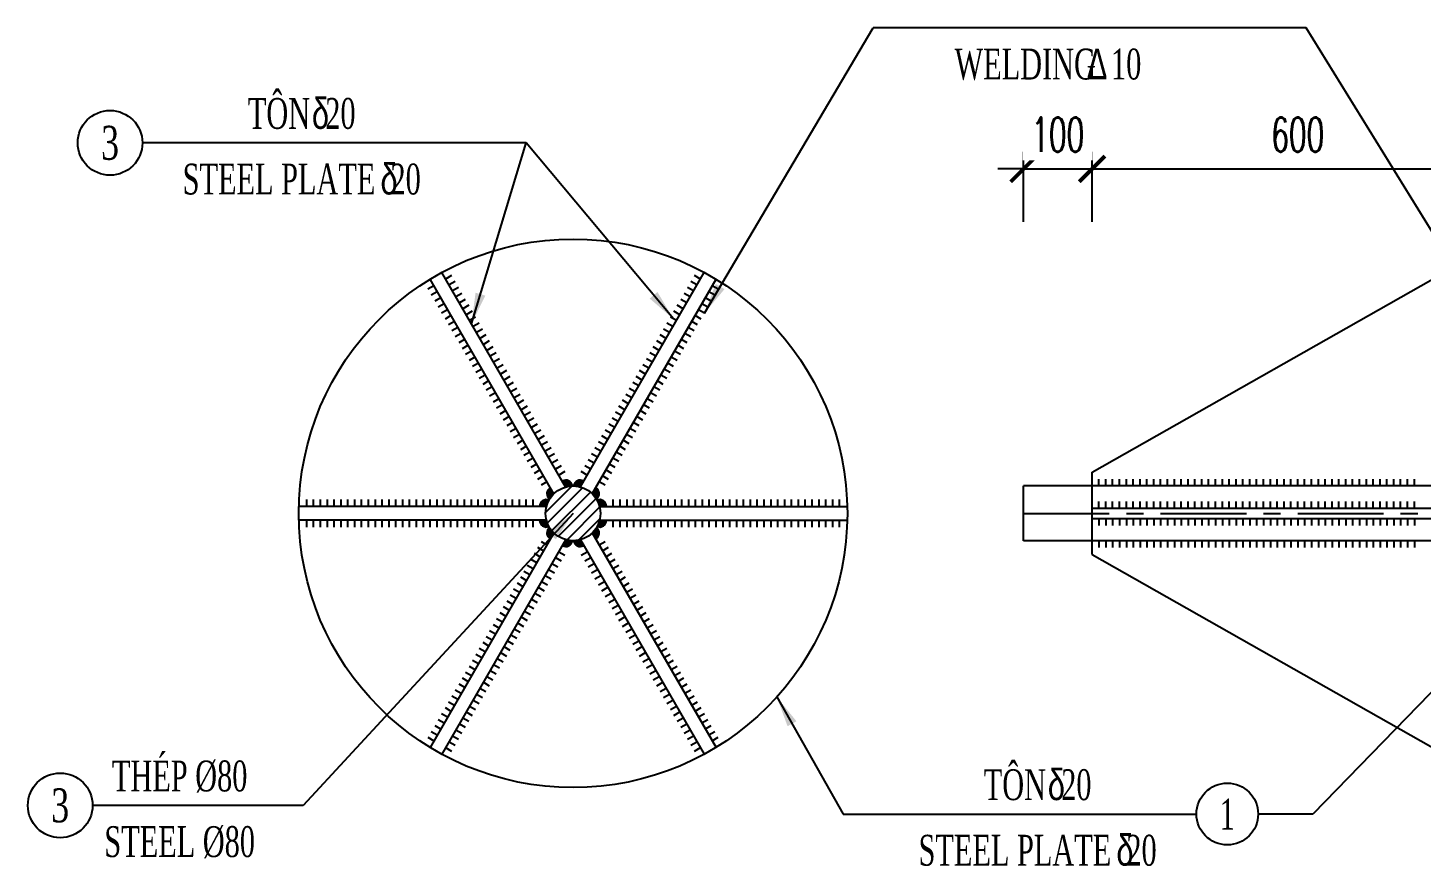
# Model space of a CAD drawing. Extents: x -687 to 808890, y -259 to 107959.
# Drawn here: x 797902 to 799934, y 93097 to 94319 of the extents above; entities that cross this region are included whole.
import ezdxf
from ezdxf.enums import TextEntityAlignment as Align

# ---------------------------------------------------------------- set-up
doc = ezdxf.new("R2010")
doc.units = 0
doc.header["$MEASUREMENT"] = 0
doc.header["$PDMODE"] = 3
doc.linetypes.add('CENTER', pattern=[2, 1.25, -0.25, 0.25, -0.25])
doc.layers.get('0').update_dxf_attribs({"color": 3, "linetype": 'CONTINUOUS'})
doc.layers.get('DEFPOINTS').update_dxf_attribs({"linetype": 'CONTINUOUS'})
for name, color, linetype in [('Han', 7, 'CONTINUOUS'), ('Hatch', 5, 'CONTINUOUS'), ('Kich thuoc', 4, 'CONTINUOUS'), ('Text', 3, 'CONTINUOUS'), ('Thep dai', 6, 'CONTINUOUS'), ('Tim', 8, 'CENTER')]:
    doc.layers.add(name, color=color, linetype=linetype)
doc.styles.add('Kichthuoc', font='romans.shx', dxfattribs={"width": 0.6})
doc.styles.get("Standard").update_dxf_attribs({"font": 'vntimeh.shx', "width": 0.65})
doc.styles.add('SYMBOL', font='greeks.shx', dxfattribs={"width": 0.8})
doc.dimstyles.new('Dim 250', dxfattribs={"dimscale": 250, "dimtxt": 0.2, "dimasz": 0.15, "dimexe": 0.1, "dimexo": 0.1, "dimgap": 0.1, "dimtad": 1, "dimdec": 0, "dimlfac": -1, "dimzin": 0, "dimdsep": 46, "dimtxsty": 'Kichthuoc', "dimblk": 'ARCHTICK', "dimcen": 0.1, "dimdle": 0.1, "dimclrd": 4, "dimclre": 4, "dimclrt": 3, "dimadec": 0, "dimazin": 0, "dimtfac": 1, "dimtdec": 0, "dimtix": 1, "dimtmove": 2, "dimatfit": 3, "dimfxl": 1, "dimtfill": 1, "dimtolj": 1, "dimtzin": 0, "dimarcsym": 0})
doc.dimstyles.new('Le 250', dxfattribs={"dimscale": 250, "dimtxt": 0.22, "dimasz": 0.18, "dimexe": 0.1, "dimexo": 0.2, "dimgap": 0.1, "dimtad": 1, "dimdec": 0, "dimzin": 0, "dimdsep": 46, "dimtxsty": 'Kichthuoc', "dimblk": 'ARCHTICK', "dimcen": 0, "dimdle": 0.1, "dimclrd": 2, "dimclre": 2, "dimclrt": 256, "dimadec": 0, "dimazin": 0, "dimtfac": 1, "dimtdec": 0, "dimtix": 1, "dimtmove": 2, "dimatfit": 3, "dimfxl": 1, "dimtolj": 1, "dimtzin": 0, "dimarcsym": 0})

# ---------------------------------------------------------------- blocks, each defined once
blk = doc.blocks.new('_ArchTick')
at = {"color": 0, "linetype": 'ByBlock', "const_width": 0.15}
blk.add_lwpolyline([(-0.5, -0.5), (0.5, 0.5)], dxfattribs=at)
blk = doc.blocks.new('*D288')
at = {"layer": 'DEFPOINTS', "color": 0}
for p in [(800054.4, 94113.8), (799454.4, 94011.5), (800054.4, 94011.5)]:
    blk.add_point(p, dxfattribs=at)
at = {"layer": 'Kich thuoc', "color": 4, "lineweight": -2}
for p, q in [((799454.4, 94036.5), (799454.4, 94138.8)), ((800054.4, 94036.5), (800054.4, 94138.8)), ((799429.4, 94113.8), (800079.4, 94113.8))]:
    blk.add_line(p, q, dxfattribs=at)
at = {"layer": 'Kich thuoc', "color": 4, "lineweight": -2, "xscale": 37.5, "yscale": 37.5, "zscale": 37.5, "rotation": 180}
blk.add_blockref('_ArchTick', (799454.4, 94113.8), dxfattribs=at)
at = {"layer": 'Kich thuoc', "color": 4, "lineweight": -2, "xscale": 37.5, "yscale": 37.5, "zscale": 37.5}
blk.add_blockref('_ArchTick', (800054.4, 94113.8), dxfattribs=at)
at = {"layer": 'Kich thuoc', "color": 3, "insert": (799754.4, 94163.8), "char_height": 50, "attachment_point": 5, "style": 'Kichthuoc', "bg_fill": 3, "box_fill_scale": 1.25, "bg_fill_color": 256, "bg_fill_true_color": 13158600, "bg_fill_transparency": 11732736}
blk.add_mtext('\\A1;600', dxfattribs=at)
blk = doc.blocks.new('*D289')
at = {"layer": 'DEFPOINTS', "color": 0}
for p in [(799454.4, 94113.8), (799354.4, 94011.5), (799454.4, 94011.5)]:
    blk.add_point(p, dxfattribs=at)
at = {"layer": 'Kich thuoc', "color": 4, "lineweight": -2}
for p, q in [((799354.4, 94036.5), (799354.4, 94138.8)), ((799454.4, 94036.5), (799454.4, 94138.8)), ((799354.4, 94113.8), (799316.9, 94113.8)), ((799354.4, 94113.8), (799454.4, 94113.8)), ((799454.4, 94113.8), (799491.9, 94113.8))]:
    blk.add_line(p, q, dxfattribs=at)
at = {"layer": 'Kich thuoc', "color": 4, "lineweight": -2, "xscale": 37.5, "yscale": 37.5, "zscale": 37.5}
blk.add_blockref('_ArchTick', (799354.4, 94113.8), dxfattribs=at)
at = {"layer": 'Kich thuoc', "color": 4, "lineweight": -2, "xscale": 37.5, "yscale": 37.5, "zscale": 37.5, "rotation": 180}
blk.add_blockref('_ArchTick', (799454.4, 94113.8), dxfattribs=at)
at = {"layer": 'Kich thuoc', "color": 3, "insert": (799404.4, 94163.8), "char_height": 50, "attachment_point": 5, "style": 'Kichthuoc', "bg_fill": 3, "box_fill_scale": 1.25, "bg_fill_color": 256, "bg_fill_true_color": 13158600, "bg_fill_transparency": 11732736}
blk.add_mtext('\\A1;100', dxfattribs=at)

msp = doc.modelspace()

# ---------------------------------------------------------------- hatches: boundary and pattern name
at = {"layer": 'Han'}
for points in [[(798664.4, 93648.7, 0.529798), (798663.2, 93632.2, -0.062746), (798669.4, 93640)], [(798681.7, 93658.7, -0.529798), (798696.6, 93651.5, 0.062746), (798686.7, 93650)], [(798713.2, 93658.7, 0.529798), (798698.3, 93651.5, -0.062746), (798708.2, 93650)], [(798730.5, 93648.7, -0.529798), (798731.7, 93632.2, 0.062746), (798725.5, 93640)], [(798648.7, 93621.5, -0.529798), (798662.4, 93630.8, 0.062746), (798658.7, 93621.5)], [(798746.2, 93621.5, 0.529798), (798732.5, 93630.8, -0.062746), (798736.2, 93621.5)], [(798648.7, 93601.5, 0.529798), (798662.4, 93592.2, -0.062746), (798658.7, 93601.5)], [(798664.4, 93574.3, -0.529798), (798663.2, 93590.8, 0.062746), (798669.4, 93583)], [(798730.5, 93574.3, 0.529798), (798731.7, 93590.8, -0.062746), (798725.5, 93583)], [(798746.2, 93601.5, -0.529798), (798732.5, 93592.2, 0.062746), (798736.2, 93601.5)], [(798681.7, 93564.3, 0.529798), (798696.6, 93571.5, -0.062746), (798686.7, 93573)], [(798713.2, 93564.3, -0.529798), (798698.3, 93571.5, 0.062746), (798708.2, 93573)]]:
    msp.add_hatch(color=256, dxfattribs=at).paths.add_polyline_path(points)
at = {"layer": 'Hatch'}
h = msp.add_hatch(dxfattribs=at)
h.set_pattern_fill('ANSI31', color=256, scale=100, style=0)
h.set_pattern_definition([(45, (-6946.069, -13263.395), (-8.83883476, 8.83883476), [])])
h.paths.add_polyline_path([(798657.5, 93611.5, 1), (798737.5, 93611.5, 1)])

# ---------------------------------------------------------------- linework, layer by layer
for p, q in [((799454.4, 93671.5), (800054.4, 94011.5)), ((798669.4, 93640), (798488.9, 93952.8)), ((798686.7, 93650), (798506.2, 93962.8)), ((798708.2, 93650), (798888.7, 93962.8)), ((798725.5, 93640), (798906, 93952.8)), ((799454.4, 93551.5), (799454.4, 93671.5)), ((798658.7, 93621.5), (798297.6, 93621.5)), ((798736.2, 93621.5), (799097.3, 93621.5)), ((798658.7, 93601.5), (798297.6, 93601.5)), ((798736.2, 93601.5), (799097.3, 93601.5)), ((798669.4, 93583), (798488.9, 93270.2)), ((798686.7, 93573), (798506.2, 93260.2)), ((798708.2, 93573), (798888.7, 93260.2)), ((798725.5, 93583), (798906, 93270.2)), ((799454.4, 93551.5), (800054.4, 93211.5))]:
    msp.add_line(p, q)
msp.add_circle((798697.5, 93611.5), 400)
at = {"layer": 'Han'}
for p, q in [((798520.4, 93958.2), (798511.7, 93953.2)), ((798883.2, 93953.2), (798874.5, 93958.2)), ((798494.4, 93943.2), (798485.8, 93938.2)), ((798499.4, 93934.5), (798490.8, 93929.5)), ((798525.4, 93949.5), (798516.7, 93944.5)), ((798530.4, 93940.8), (798521.7, 93935.8)), ((798873.2, 93935.8), (798864.5, 93940.8)), ((798878.2, 93944.5), (798869.5, 93949.5)), ((798904.1, 93929.5), (798895.5, 93934.5)), ((798909.1, 93938.2), (798900.5, 93943.2)), ((798504.4, 93925.8), (798495.8, 93920.8)), ((798509.4, 93917.2), (798500.8, 93912.2)), ((798535.4, 93932.2), (798526.7, 93927.2)), ((798540.4, 93923.5), (798531.7, 93918.5)), ((798545.4, 93914.9), (798536.7, 93909.9)), ((798858.2, 93909.9), (798849.5, 93914.9)), ((798863.2, 93918.5), (798854.5, 93923.5)), ((798868.2, 93927.2), (798859.5, 93932.2)), ((798894.1, 93912.2), (798885.5, 93917.2)), ((798899.1, 93920.8), (798890.5, 93925.8)), ((798514.4, 93908.5), (798505.8, 93903.5)), ((798519.4, 93899.9), (798510.8, 93894.9)), ((798550.4, 93906.2), (798541.7, 93901.2)), ((798555.4, 93897.5), (798546.7, 93892.5)), ((798848.2, 93892.5), (798839.5, 93897.5)), ((798853.2, 93901.2), (798844.5, 93906.2)), ((798884.1, 93894.9), (798875.5, 93899.9)), ((798889.1, 93903.5), (798880.5, 93908.5)), ((798524.4, 93891.2), (798515.8, 93886.2)), ((798529.4, 93882.5), (798520.8, 93877.5)), ((798534.4, 93873.9), (798525.8, 93868.9)), ((798560.4, 93888.9), (798551.7, 93883.9)), ((798565.4, 93880.2), (798556.7, 93875.2)), ((798570.4, 93871.6), (798561.7, 93866.6)), ((798833.2, 93866.6), (798824.5, 93871.6)), ((798838.2, 93875.2), (798829.5, 93880.2)), ((798843.2, 93883.9), (798834.5, 93888.9)), ((798869.1, 93868.9), (798860.5, 93873.9)), ((798874.1, 93877.5), (798865.5, 93882.5)), ((798879.1, 93886.2), (798870.5, 93891.2)), ((798539.4, 93865.2), (798530.8, 93860.2)), ((798544.4, 93856.6), (798535.8, 93851.6)), ((798575.4, 93862.9), (798566.7, 93857.9)), ((798580.4, 93854.2), (798571.7, 93849.2)), ((798823.2, 93849.2), (798814.5, 93854.2)), ((798828.2, 93857.9), (798819.5, 93862.9)), ((798859.1, 93851.6), (798850.5, 93856.6)), ((798864.1, 93860.2), (798855.5, 93865.2)), ((798549.4, 93847.9), (798540.8, 93842.9)), ((798554.4, 93839.2), (798545.8, 93834.2)), ((798585.4, 93845.6), (798576.7, 93840.6)), ((798590.4, 93836.9), (798581.7, 93831.9)), ((798813.2, 93831.9), (798804.5, 93836.9)), ((798818.2, 93840.6), (798809.5, 93845.6)), ((798849.1, 93834.2), (798840.5, 93839.2)), ((798854.1, 93842.9), (798845.5, 93847.9)), ((798559.4, 93830.6), (798550.8, 93825.6)), ((798564.4, 93821.9), (798555.8, 93816.9)), ((798569.4, 93813.2), (798560.8, 93808.2)), ((798595.4, 93828.2), (798586.7, 93823.2)), ((798600.4, 93819.6), (798591.7, 93814.6)), ((798605.4, 93810.9), (798596.7, 93805.9)), ((798798.2, 93805.9), (798789.5, 93810.9)), ((798803.2, 93814.6), (798794.5, 93819.6)), ((798808.2, 93823.2), (798799.5, 93828.2)), ((798834.1, 93808.2), (798825.5, 93813.2)), ((798839.1, 93816.9), (798830.5, 93821.9)), ((798844.1, 93825.6), (798835.5, 93830.6)), ((798574.4, 93804.6), (798565.8, 93799.6)), ((798579.4, 93795.9), (798570.8, 93790.9)), ((798610.4, 93802.3), (798601.7, 93797.3)), ((798615.4, 93793.6), (798606.7, 93788.6)), ((798788.2, 93788.6), (798779.5, 93793.6)), ((798793.2, 93797.3), (798784.5, 93802.3)), ((798824.1, 93790.9), (798815.5, 93795.9)), ((798829.1, 93799.6), (798820.5, 93804.6)), ((798584.4, 93787.3), (798575.8, 93782.3)), ((798589.4, 93778.6), (798580.8, 93773.6)), ((798594.4, 93769.9), (798585.8, 93764.9)), ((798620.4, 93784.9), (798611.7, 93779.9)), ((798625.4, 93776.3), (798616.7, 93771.3)), ((798778.2, 93771.3), (798769.5, 93776.3)), ((798783.2, 93779.9), (798774.5, 93784.9)), ((798809.1, 93764.9), (798800.5, 93769.9)), ((798814.1, 93773.6), (798805.5, 93778.6)), ((798819.1, 93782.3), (798810.5, 93787.3)), ((798599.4, 93761.3), (798590.8, 93756.3)), ((798604.4, 93752.6), (798595.8, 93747.6)), ((798630.4, 93767.6), (798621.7, 93762.6)), ((798635.4, 93759), (798626.7, 93754)), ((798640.4, 93750.3), (798631.7, 93745.3)), ((798763.2, 93745.3), (798754.5, 93750.3)), ((798768.2, 93754), (798759.5, 93759)), ((798773.2, 93762.6), (798764.5, 93767.6)), ((798799.1, 93747.6), (798790.5, 93752.6)), ((798804.1, 93756.3), (798795.5, 93761.3)), ((798609.4, 93744), (798600.8, 93739)), ((798614.4, 93735.3), (798605.8, 93730.3)), ((798645.4, 93741.6), (798636.7, 93736.6)), ((798650.4, 93733), (798641.7, 93728)), ((798753.2, 93728), (798744.5, 93733)), ((798758.2, 93736.6), (798749.5, 93741.6)), ((798789.1, 93730.3), (798780.5, 93735.3)), ((798794.1, 93739), (798785.5, 93744)), ((798619.4, 93726.6), (798610.8, 93721.6)), ((798624.4, 93718), (798615.8, 93713)), ((798629.4, 93709.3), (798620.8, 93704.3)), ((798655.4, 93724.3), (798646.7, 93719.3)), ((798660.4, 93715.7), (798651.7, 93710.7)), ((798743.2, 93710.7), (798734.5, 93715.7)), ((798748.2, 93719.3), (798739.5, 93724.3)), ((798774.1, 93704.3), (798765.5, 93709.3)), ((798779.1, 93713), (798770.5, 93718)), ((798784.1, 93721.6), (798775.5, 93726.6)), ((798634.4, 93700.7), (798625.8, 93695.7)), ((798639.4, 93692), (798630.8, 93687)), ((798665.4, 93707), (798656.7, 93702)), ((798670.4, 93698.3), (798661.7, 93693.3)), ((798675.4, 93689.7), (798666.7, 93684.7)), ((798728.2, 93684.7), (798719.5, 93689.7)), ((798733.2, 93693.3), (798724.5, 93698.3)), ((798738.2, 93702), (798729.5, 93707)), ((798764.1, 93687), (798755.5, 93692)), ((798769.1, 93695.7), (798760.5, 93700.7)), ((798644.4, 93683.3), (798635.8, 93678.3)), ((798649.4, 93674.7), (798640.8, 93669.7)), ((798680.4, 93681), (798671.7, 93676)), ((798685.4, 93672.4), (798676.7, 93667.4)), ((798718.2, 93667.4), (798709.5, 93672.4)), ((798723.2, 93676), (798714.5, 93681)), ((798754.1, 93669.7), (798745.5, 93674.7)), ((798759.1, 93678.3), (798750.5, 93683.3)), ((798654.4, 93666), (798645.8, 93661)), ((798659.4, 93657.4), (798650.8, 93652.4)), ((798744.1, 93652.4), (798735.5, 93657.4)), ((798749.1, 93661), (798740.5, 93666)), ((799464.4, 93651.5), (799464.4, 93661.5)), ((799464.4, 93651.5), (799464.4, 93661.5)), ((799474.4, 93651.5), (799474.4, 93661.5)), ((799474.4, 93651.5), (799474.4, 93661.5)), ((799484.4, 93651.5), (799484.4, 93661.5)), ((799494.4, 93651.5), (799494.4, 93661.5)), ((799504.4, 93651.5), (799504.4, 93661.5)), ((799514.4, 93651.5), (799514.4, 93661.5)), ((799524.4, 93651.5), (799524.4, 93661.5)), ((799534.4, 93651.5), (799534.4, 93661.5)), ((799544.4, 93651.5), (799544.4, 93661.5)), ((799554.4, 93651.5), (799554.4, 93661.5)), ((799564.4, 93651.5), (799564.4, 93661.5)), ((799574.4, 93651.5), (799574.4, 93661.5)), ((799584.4, 93651.5), (799584.4, 93661.5)), ((799594.4, 93651.5), (799594.4, 93661.5)), ((799604.4, 93651.5), (799604.4, 93661.5)), ((799614.4, 93651.5), (799614.4, 93661.5)), ((799624.4, 93651.5), (799624.4, 93661.5)), ((799634.4, 93651.5), (799634.4, 93661.5)), ((799644.4, 93651.5), (799644.4, 93661.5)), ((799654.4, 93651.5), (799654.4, 93661.5)), ((799664.4, 93651.5), (799664.4, 93661.5)), ((799674.4, 93651.5), (799674.4, 93661.5)), ((799684.4, 93651.5), (799684.4, 93661.5)), ((799694.4, 93651.5), (799694.4, 93661.5)), ((799704.4, 93651.5), (799704.4, 93661.5)), ((799714.4, 93651.5), (799714.4, 93661.5)), ((799724.4, 93651.5), (799724.4, 93661.5)), ((799734.4, 93651.5), (799734.4, 93661.5)), ((799744.4, 93651.5), (799744.4, 93661.5)), ((799754.4, 93651.5), (799754.4, 93661.5)), ((799764.4, 93651.5), (799764.4, 93661.5)), ((799774.4, 93651.5), (799774.4, 93661.5)), ((799784.4, 93651.5), (799784.4, 93661.5)), ((799794.4, 93651.5), (799794.4, 93661.5)), ((799804.4, 93651.5), (799804.4, 93661.5)), ((799814.4, 93651.5), (799814.4, 93661.5)), ((799824.4, 93651.5), (799824.4, 93661.5)), ((799834.4, 93651.5), (799834.4, 93661.5)), ((799844.4, 93651.5), (799844.4, 93661.5)), ((799854.4, 93651.5), (799854.4, 93661.5)), ((799864.4, 93651.5), (799864.4, 93661.5)), ((799874.4, 93651.5), (799874.4, 93661.5)), ((799884.4, 93651.5), (799884.4, 93661.5)), ((799894.4, 93651.5), (799894.4, 93661.5)), ((799904.4, 93651.5), (799904.4, 93661.5)), ((799914.4, 93651.5), (799914.4, 93661.5)), ((799924.4, 93651.5), (799924.4, 93661.5)), ((798308.7, 93631.5), (798308.7, 93621.5)), ((798318.7, 93631.5), (798318.7, 93621.5)), ((798328.7, 93631.5), (798328.7, 93621.5)), ((798338.7, 93631.5), (798338.7, 93621.5)), ((798348.7, 93631.5), (798348.7, 93621.5)), ((798358.7, 93631.5), (798358.7, 93621.5)), ((798368.7, 93631.5), (798368.7, 93621.5)), ((798378.7, 93631.5), (798378.7, 93621.5)), ((798388.7, 93631.5), (798388.7, 93621.5)), ((798398.7, 93631.5), (798398.7, 93621.5)), ((798408.7, 93631.5), (798408.7, 93621.5)), ((798418.7, 93631.5), (798418.7, 93621.5)), ((798428.7, 93631.5), (798428.7, 93621.5)), ((798438.7, 93631.5), (798438.7, 93621.5)), ((798448.7, 93631.5), (798448.7, 93621.5)), ((798458.7, 93631.5), (798458.7, 93621.5)), ((798468.7, 93631.5), (798468.7, 93621.5)), ((798478.7, 93631.5), (798478.7, 93621.5)), ((798488.7, 93631.5), (798488.7, 93621.5)), ((798498.7, 93631.5), (798498.7, 93621.5)), ((798508.7, 93631.5), (798508.7, 93621.5)), ((798518.7, 93631.5), (798518.7, 93621.5)), ((798528.7, 93631.5), (798528.7, 93621.5)), ((798538.7, 93631.5), (798538.7, 93621.5)), ((798548.7, 93631.5), (798548.7, 93621.5)), ((798558.7, 93631.5), (798558.7, 93621.5)), ((798568.7, 93631.5), (798568.7, 93621.5)), ((798578.7, 93631.5), (798578.7, 93621.5)), ((798588.7, 93631.5), (798588.7, 93621.5)), ((798598.7, 93631.5), (798598.7, 93621.5)), ((798608.7, 93631.5), (798608.7, 93621.5)), ((798618.7, 93631.5), (798618.7, 93621.5)), ((798628.7, 93631.5), (798628.7, 93621.5)), ((798638.7, 93631.5), (798638.7, 93621.5)), ((798756.2, 93621.5), (798756.2, 93631.5)), ((798766.2, 93621.5), (798766.2, 93631.5)), ((798776.2, 93621.5), (798776.2, 93631.5)), ((798786.2, 93621.5), (798786.2, 93631.5)), ((798796.2, 93621.5), (798796.2, 93631.5)), ((798806.2, 93621.5), (798806.2, 93631.5)), ((798816.2, 93621.5), (798816.2, 93631.5)), ((798826.2, 93621.5), (798826.2, 93631.5)), ((798836.2, 93621.5), (798836.2, 93631.5)), ((798846.2, 93621.5), (798846.2, 93631.5)), ((798856.2, 93621.5), (798856.2, 93631.5)), ((798866.2, 93621.5), (798866.2, 93631.5)), ((798876.2, 93621.5), (798876.2, 93631.5)), ((798886.2, 93621.5), (798886.2, 93631.5)), ((798896.2, 93621.5), (798896.2, 93631.5)), ((798906.2, 93621.5), (798906.2, 93631.5)), ((798916.2, 93621.5), (798916.2, 93631.5)), ((798926.2, 93621.5), (798926.2, 93631.5)), ((798936.2, 93621.5), (798936.2, 93631.5)), ((798946.2, 93621.5), (798946.2, 93631.5)), ((798956.2, 93621.5), (798956.2, 93631.5)), ((798966.2, 93621.5), (798966.2, 93631.5)), ((798976.2, 93621.5), (798976.2, 93631.5)), ((798986.2, 93621.5), (798986.2, 93631.5)), ((798996.2, 93621.5), (798996.2, 93631.5)), ((799006.2, 93621.5), (799006.2, 93631.5)), ((799016.2, 93621.5), (799016.2, 93631.5)), ((799026.2, 93621.5), (799026.2, 93631.5)), ((799036.2, 93621.5), (799036.2, 93631.5)), ((799046.2, 93621.5), (799046.2, 93631.5)), ((799056.2, 93621.5), (799056.2, 93631.5)), ((799066.2, 93621.5), (799066.2, 93631.5)), ((799076.2, 93621.5), (799076.2, 93631.5)), ((799086.2, 93621.5), (799086.2, 93631.5)), ((799464.4, 93619), (799464.4, 93629)), ((799464.4, 93619), (799464.4, 93629)), ((799474.4, 93619), (799474.4, 93629)), ((799474.4, 93619), (799474.4, 93629)), ((799484.4, 93619), (799484.4, 93629)), ((799494.4, 93619), (799494.4, 93629)), ((799504.4, 93619), (799504.4, 93629)), ((799514.4, 93619), (799514.4, 93629)), ((799524.4, 93619), (799524.4, 93629)), ((799534.4, 93619), (799534.4, 93629)), ((799544.4, 93619), (799544.4, 93629)), ((799554.4, 93619), (799554.4, 93629)), ((799564.4, 93619), (799564.4, 93629)), ((799574.4, 93619), (799574.4, 93629)), ((799584.4, 93619), (799584.4, 93629)), ((799594.4, 93619), (799594.4, 93629)), ((799604.4, 93619), (799604.4, 93629)), ((799614.4, 93619), (799614.4, 93629)), ((799624.4, 93619), (799624.4, 93629)), ((799634.4, 93619), (799634.4, 93629)), ((799644.4, 93619), (799644.4, 93629)), ((799654.4, 93619), (799654.4, 93629)), ((799664.4, 93619), (799664.4, 93629)), ((799674.4, 93619), (799674.4, 93629)), ((799684.4, 93619), (799684.4, 93629)), ((799694.4, 93619), (799694.4, 93629)), ((799704.4, 93619), (799704.4, 93629)), ((799714.4, 93619), (799714.4, 93629)), ((799724.4, 93619), (799724.4, 93629)), ((799734.4, 93619), (799734.4, 93629)), ((799744.4, 93619), (799744.4, 93629)), ((799754.4, 93619), (799754.4, 93629)), ((799764.4, 93619), (799764.4, 93629)), ((799774.4, 93619), (799774.4, 93629)), ((799784.4, 93619), (799784.4, 93629)), ((799794.4, 93619), (799794.4, 93629)), ((799804.4, 93619), (799804.4, 93629)), ((799814.4, 93619), (799814.4, 93629)), ((799824.4, 93619), (799824.4, 93629)), ((799834.4, 93619), (799834.4, 93629)), ((799844.4, 93619), (799844.4, 93629)), ((799854.4, 93619), (799854.4, 93629)), ((799864.4, 93619), (799864.4, 93629)), ((799874.4, 93619), (799874.4, 93629)), ((799884.4, 93619), (799884.4, 93629)), ((799894.4, 93619), (799894.4, 93629)), ((799904.4, 93619), (799904.4, 93629)), ((799914.4, 93619), (799914.4, 93629)), ((799924.4, 93619), (799924.4, 93629)), ((798308.7, 93601.5), (798308.7, 93591.5)), ((798318.7, 93601.5), (798318.7, 93591.5)), ((798328.7, 93601.5), (798328.7, 93591.5)), ((798338.7, 93601.5), (798338.7, 93591.5)), ((798348.7, 93601.5), (798348.7, 93591.5)), ((798358.7, 93601.5), (798358.7, 93591.5)), ((798368.7, 93601.5), (798368.7, 93591.5)), ((798378.7, 93601.5), (798378.7, 93591.5)), ((798388.7, 93601.5), (798388.7, 93591.5)), ((798398.7, 93601.5), (798398.7, 93591.5)), ((798408.7, 93601.5), (798408.7, 93591.5)), ((798418.7, 93601.5), (798418.7, 93591.5)), ((798428.7, 93601.5), (798428.7, 93591.5)), ((798438.7, 93601.5), (798438.7, 93591.5)), ((798448.7, 93601.5), (798448.7, 93591.5)), ((798458.7, 93601.5), (798458.7, 93591.5)), ((798468.7, 93601.5), (798468.7, 93591.5)), ((798478.7, 93601.5), (798478.7, 93591.5)), ((798488.7, 93601.5), (798488.7, 93591.5)), ((798498.7, 93601.5), (798498.7, 93591.5)), ((798508.7, 93601.5), (798508.7, 93591.5)), ((798518.7, 93601.5), (798518.7, 93591.5)), ((798528.7, 93601.5), (798528.7, 93591.5)), ((798538.7, 93601.5), (798538.7, 93591.5)), ((798548.7, 93601.5), (798548.7, 93591.5)), ((798558.7, 93601.5), (798558.7, 93591.5)), ((798568.7, 93601.5), (798568.7, 93591.5)), ((798578.7, 93601.5), (798578.7, 93591.5)), ((798588.7, 93601.5), (798588.7, 93591.5)), ((798598.7, 93601.5), (798598.7, 93591.5)), ((798608.7, 93601.5), (798608.7, 93591.5)), ((798618.7, 93601.5), (798618.7, 93591.5)), ((798628.7, 93601.5), (798628.7, 93591.5)), ((798638.7, 93601.5), (798638.7, 93591.5)), ((798756.2, 93591.5), (798756.2, 93601.5)), ((798766.2, 93591.5), (798766.2, 93601.5)), ((798776.2, 93591.5), (798776.2, 93601.5)), ((798786.2, 93591.5), (798786.2, 93601.5)), ((798796.2, 93591.5), (798796.2, 93601.5)), ((798806.2, 93591.5), (798806.2, 93601.5)), ((798816.2, 93591.5), (798816.2, 93601.5)), ((798826.2, 93591.5), (798826.2, 93601.5)), ((798836.2, 93591.5), (798836.2, 93601.5)), ((798846.2, 93591.5), (798846.2, 93601.5)), ((798856.2, 93591.5), (798856.2, 93601.5)), ((798866.2, 93591.5), (798866.2, 93601.5)), ((798876.2, 93591.5), (798876.2, 93601.5)), ((798886.2, 93591.5), (798886.2, 93601.5)), ((798896.2, 93591.5), (798896.2, 93601.5)), ((798906.2, 93591.5), (798906.2, 93601.5)), ((798916.2, 93591.5), (798916.2, 93601.5)), ((798926.2, 93591.5), (798926.2, 93601.5)), ((798936.2, 93591.5), (798936.2, 93601.5)), ((798946.2, 93591.5), (798946.2, 93601.5)), ((798956.2, 93591.5), (798956.2, 93601.5)), ((798966.2, 93591.5), (798966.2, 93601.5)), ((798976.2, 93591.5), (798976.2, 93601.5)), ((798986.2, 93591.5), (798986.2, 93601.5)), ((798996.2, 93591.5), (798996.2, 93601.5)), ((799006.2, 93591.5), (799006.2, 93601.5)), ((799016.2, 93591.5), (799016.2, 93601.5)), ((799026.2, 93591.5), (799026.2, 93601.5)), ((799036.2, 93591.5), (799036.2, 93601.5)), ((799046.2, 93591.5), (799046.2, 93601.5)), ((799056.2, 93591.5), (799056.2, 93601.5)), ((799066.2, 93591.5), (799066.2, 93601.5)), ((799076.2, 93591.5), (799076.2, 93601.5)), ((799086.2, 93591.5), (799086.2, 93601.5)), ((799464.4, 93604), (799464.4, 93594)), ((799464.4, 93604), (799464.4, 93594)), ((799474.4, 93604), (799474.4, 93594)), ((799474.4, 93604), (799474.4, 93594)), ((799484.4, 93604), (799484.4, 93594)), ((799494.4, 93604), (799494.4, 93594)), ((799504.4, 93604), (799504.4, 93594)), ((799514.4, 93604), (799514.4, 93594)), ((799524.4, 93604), (799524.4, 93594)), ((799534.4, 93604), (799534.4, 93594)), ((799544.4, 93604), (799544.4, 93594)), ((799554.4, 93604), (799554.4, 93594)), ((799564.4, 93604), (799564.4, 93594)), ((799574.4, 93604), (799574.4, 93594)), ((799584.4, 93604), (799584.4, 93594)), ((799594.4, 93604), (799594.4, 93594)), ((799604.4, 93604), (799604.4, 93594)), ((799614.4, 93604), (799614.4, 93594)), ((799624.4, 93604), (799624.4, 93594)), ((799634.4, 93604), (799634.4, 93594)), ((799644.4, 93604), (799644.4, 93594)), ((799654.4, 93604), (799654.4, 93594)), ((799664.4, 93604), (799664.4, 93594)), ((799674.4, 93604), (799674.4, 93594)), ((799684.4, 93604), (799684.4, 93594)), ((799694.4, 93604), (799694.4, 93594)), ((799704.4, 93604), (799704.4, 93594)), ((799714.4, 93604), (799714.4, 93594)), ((799724.4, 93604), (799724.4, 93594)), ((799734.4, 93604), (799734.4, 93594)), ((799744.4, 93604), (799744.4, 93594)), ((799754.4, 93604), (799754.4, 93594)), ((799764.4, 93604), (799764.4, 93594)), ((799774.4, 93604), (799774.4, 93594)), ((799784.4, 93604), (799784.4, 93594)), ((799794.4, 93604), (799794.4, 93594)), ((799804.4, 93604), (799804.4, 93594)), ((799814.4, 93604), (799814.4, 93594)), ((799824.4, 93604), (799824.4, 93594)), ((799834.4, 93604), (799834.4, 93594)), ((799844.4, 93604), (799844.4, 93594)), ((799854.4, 93604), (799854.4, 93594)), ((799864.4, 93604), (799864.4, 93594)), ((799874.4, 93604), (799874.4, 93594)), ((799884.4, 93604), (799884.4, 93594)), ((799894.4, 93604), (799894.4, 93594)), ((799904.4, 93604), (799904.4, 93594)), ((799914.4, 93604), (799914.4, 93594)), ((799924.4, 93604), (799924.4, 93594)), ((798650.8, 93570.6), (798659.4, 93565.6)), ((798735.5, 93565.6), (798744.1, 93570.6)), ((799464.4, 93571.5), (799464.4, 93561.5)), ((799464.4, 93571.5), (799464.4, 93561.5)), ((799474.4, 93571.5), (799474.4, 93561.5)), ((799474.4, 93571.5), (799474.4, 93561.5)), ((799484.4, 93571.5), (799484.4, 93561.5)), ((799494.4, 93571.5), (799494.4, 93561.5)), ((799504.4, 93571.5), (799504.4, 93561.5)), ((799514.4, 93571.5), (799514.4, 93561.5)), ((799524.4, 93571.5), (799524.4, 93561.5)), ((799534.4, 93571.5), (799534.4, 93561.5)), ((799544.4, 93571.5), (799544.4, 93561.5)), ((799554.4, 93571.5), (799554.4, 93561.5)), ((799564.4, 93571.5), (799564.4, 93561.5)), ((799574.4, 93571.5), (799574.4, 93561.5)), ((799584.4, 93571.5), (799584.4, 93561.5)), ((799594.4, 93571.5), (799594.4, 93561.5)), ((799604.4, 93571.5), (799604.4, 93561.5)), ((799614.4, 93571.5), (799614.4, 93561.5)), ((799624.4, 93571.5), (799624.4, 93561.5)), ((799634.4, 93571.5), (799634.4, 93561.5)), ((799644.4, 93571.5), (799644.4, 93561.5)), ((799654.4, 93571.5), (799654.4, 93561.5)), ((799664.4, 93571.5), (799664.4, 93561.5)), ((799674.4, 93571.5), (799674.4, 93561.5)), ((799684.4, 93571.5), (799684.4, 93561.5)), ((799694.4, 93571.5), (799694.4, 93561.5)), ((799704.4, 93571.5), (799704.4, 93561.5)), ((799714.4, 93571.5), (799714.4, 93561.5)), ((799724.4, 93571.5), (799724.4, 93561.5)), ((799734.4, 93571.5), (799734.4, 93561.5)), ((799744.4, 93571.5), (799744.4, 93561.5)), ((799754.4, 93571.5), (799754.4, 93561.5)), ((799764.4, 93571.5), (799764.4, 93561.5)), ((799774.4, 93571.5), (799774.4, 93561.5)), ((799784.4, 93571.5), (799784.4, 93561.5)), ((799794.4, 93571.5), (799794.4, 93561.5)), ((799804.4, 93571.5), (799804.4, 93561.5)), ((799814.4, 93571.5), (799814.4, 93561.5)), ((799824.4, 93571.5), (799824.4, 93561.5)), ((799834.4, 93571.5), (799834.4, 93561.5)), ((799844.4, 93571.5), (799844.4, 93561.5)), ((799854.4, 93571.5), (799854.4, 93561.5)), ((799864.4, 93571.5), (799864.4, 93561.5)), ((799874.4, 93571.5), (799874.4, 93561.5)), ((799884.4, 93571.5), (799884.4, 93561.5)), ((799894.4, 93571.5), (799894.4, 93561.5)), ((799904.4, 93571.5), (799904.4, 93561.5)), ((799914.4, 93571.5), (799914.4, 93561.5)), ((799924.4, 93571.5), (799924.4, 93561.5)), ((798640.8, 93553.3), (798649.4, 93548.3)), ((798645.8, 93562), (798654.4, 93557)), ((798671.7, 93547), (798680.4, 93542)), ((798676.7, 93555.6), (798685.4, 93550.6)), ((798709.5, 93550.6), (798718.2, 93555.6)), ((798714.5, 93542), (798723.2, 93547)), ((798740.5, 93557), (798749.1, 93562)), ((798745.5, 93548.3), (798754.1, 93553.3)), ((798625.8, 93527.3), (798634.4, 93522.3)), ((798630.8, 93536), (798639.4, 93531)), ((798635.8, 93544.7), (798644.4, 93539.7)), ((798661.7, 93529.7), (798670.4, 93524.7)), ((798666.7, 93538.3), (798675.4, 93533.3)), ((798719.5, 93533.3), (798728.2, 93538.3)), ((798724.5, 93524.7), (798733.2, 93529.7)), ((798750.5, 93539.7), (798759.1, 93544.7)), ((798755.5, 93531), (798764.1, 93536)), ((798760.5, 93522.3), (798769.1, 93527.3)), ((798615.8, 93510), (798624.4, 93505)), ((798620.8, 93518.7), (798629.4, 93513.7)), ((798651.7, 93512.3), (798660.4, 93507.3)), ((798656.7, 93521), (798665.4, 93516)), ((798729.5, 93516), (798738.2, 93521)), ((798734.5, 93507.3), (798743.2, 93512.3)), ((798765.5, 93513.7), (798774.1, 93518.7)), ((798770.5, 93505), (798779.1, 93510)), ((798605.8, 93492.7), (798614.4, 93487.7)), ((798610.8, 93501.4), (798619.4, 93496.4)), ((798636.7, 93486.4), (798645.4, 93481.4)), ((798641.7, 93495), (798650.4, 93490)), ((798646.7, 93503.7), (798655.4, 93498.7)), ((798739.5, 93498.7), (798748.2, 93503.7)), ((798744.5, 93490), (798753.2, 93495)), ((798749.5, 93481.4), (798758.2, 93486.4)), ((798775.5, 93496.4), (798784.1, 93501.4)), ((798780.5, 93487.7), (798789.1, 93492.7)), ((798590.8, 93466.7), (798599.4, 93461.7)), ((798595.8, 93475.4), (798604.4, 93470.4)), ((798600.8, 93484), (798609.4, 93479)), ((798626.7, 93469), (798635.4, 93464)), ((798631.7, 93477.7), (798640.4, 93472.7)), ((798754.5, 93472.7), (798763.2, 93477.7)), ((798759.5, 93464), (798768.2, 93469)), ((798785.5, 93479), (798794.1, 93484)), ((798790.5, 93470.4), (798799.1, 93475.4)), ((798795.5, 93461.7), (798804.1, 93466.7)), ((798580.8, 93449.4), (798589.4, 93444.4)), ((798585.8, 93458.1), (798594.4, 93453.1)), ((798616.7, 93451.7), (798625.4, 93446.7)), ((798621.7, 93460.4), (798630.4, 93455.4)), ((798764.5, 93455.4), (798773.2, 93460.4)), ((798769.5, 93446.7), (798778.2, 93451.7)), ((798800.5, 93453.1), (798809.1, 93458.1)), ((798805.5, 93444.4), (798814.1, 93449.4)), ((798570.8, 93432.1), (798579.4, 93427.1)), ((798575.8, 93440.7), (798584.4, 93435.7)), ((798601.7, 93425.7), (798610.4, 93420.7)), ((798606.7, 93434.4), (798615.4, 93429.4)), ((798611.7, 93443.1), (798620.4, 93438.1)), ((798774.5, 93438.1), (798783.2, 93443.1)), ((798779.5, 93429.4), (798788.2, 93434.4)), ((798784.5, 93420.7), (798793.2, 93425.7)), ((798810.5, 93435.7), (798819.1, 93440.7)), ((798815.5, 93427.1), (798824.1, 93432.1)), ((798555.8, 93406.1), (798564.4, 93401.1)), ((798560.8, 93414.8), (798569.4, 93409.8)), ((798565.8, 93423.4), (798574.4, 93418.4)), ((798591.7, 93408.4), (798600.4, 93403.4)), ((798596.7, 93417.1), (798605.4, 93412.1)), ((798789.5, 93412.1), (798798.2, 93417.1)), ((798794.5, 93403.4), (798803.2, 93408.4)), ((798820.5, 93418.4), (798829.1, 93423.4)), ((798825.5, 93409.8), (798834.1, 93414.8)), ((798830.5, 93401.1), (798839.1, 93406.1)), ((798545.8, 93388.8), (798554.4, 93383.8)), ((798550.8, 93397.4), (798559.4, 93392.4)), ((798581.7, 93391.1), (798590.4, 93386.1)), ((798586.7, 93399.8), (798595.4, 93394.8)), ((798799.5, 93394.8), (798808.2, 93399.8)), ((798804.5, 93386.1), (798813.2, 93391.1)), ((798835.5, 93392.4), (798844.1, 93397.4)), ((798840.5, 93383.8), (798849.1, 93388.8)), ((798535.8, 93371.5), (798544.4, 93366.5)), ((798540.8, 93380.1), (798549.4, 93375.1)), ((798566.7, 93365.1), (798575.4, 93360.1)), ((798571.7, 93373.8), (798580.4, 93368.8)), ((798576.7, 93382.4), (798585.4, 93377.4)), ((798809.5, 93377.4), (798818.2, 93382.4)), ((798814.5, 93368.8), (798823.2, 93373.8)), ((798819.5, 93360.1), (798828.2, 93365.1)), ((798845.5, 93375.1), (798854.1, 93380.1)), ((798850.5, 93366.5), (798859.1, 93371.5)), ((798520.8, 93345.5), (798529.4, 93340.5)), ((798525.8, 93354.1), (798534.4, 93349.1)), ((798530.8, 93362.8), (798539.4, 93357.8)), ((798556.7, 93347.8), (798565.4, 93342.8)), ((798561.7, 93356.5), (798570.4, 93351.5)), ((798824.5, 93351.5), (798833.2, 93356.5)), ((798829.5, 93342.8), (798838.2, 93347.8)), ((798855.5, 93357.8), (798864.1, 93362.8)), ((798860.5, 93349.1), (798869.1, 93354.1)), ((798865.5, 93340.5), (798874.1, 93345.5)), ((798510.8, 93328.2), (798519.4, 93323.2)), ((798515.8, 93336.8), (798524.4, 93331.8)), ((798546.7, 93330.5), (798555.4, 93325.5)), ((798551.7, 93339.1), (798560.4, 93334.1)), ((798834.5, 93334.1), (798843.2, 93339.1)), ((798839.5, 93325.5), (798848.2, 93330.5)), ((798870.5, 93331.8), (798879.1, 93336.8)), ((798875.5, 93323.2), (798884.1, 93328.2)), ((798500.8, 93310.8), (798509.4, 93305.8)), ((798505.8, 93319.5), (798514.4, 93314.5)), ((798531.7, 93304.5), (798540.4, 93299.5)), ((798536.7, 93313.2), (798545.4, 93308.2)), ((798541.7, 93321.8), (798550.4, 93316.8)), ((798844.5, 93316.8), (798853.2, 93321.8)), ((798849.5, 93308.2), (798858.2, 93313.2)), ((798854.5, 93299.5), (798863.2, 93304.5)), ((798880.5, 93314.5), (798889.1, 93319.5)), ((798885.5, 93305.8), (798894.1, 93310.8)), ((798485.8, 93284.9), (798494.4, 93279.9)), ((798490.8, 93293.5), (798499.4, 93288.5)), ((798495.8, 93302.2), (798504.4, 93297.2)), ((798521.7, 93287.2), (798530.4, 93282.2)), ((798526.7, 93295.8), (798535.4, 93290.8)), ((798859.5, 93290.8), (798868.2, 93295.8)), ((798864.5, 93282.2), (798873.2, 93287.2)), ((798890.5, 93297.2), (798899.1, 93302.2)), ((798895.5, 93288.5), (798904.1, 93293.5)), ((798900.5, 93279.9), (798909.1, 93284.9)), ((798511.7, 93269.9), (798520.4, 93264.9)), ((798516.7, 93278.5), (798525.4, 93273.5)), ((798869.5, 93273.5), (798878.2, 93278.5)), ((798874.5, 93264.9), (798883.2, 93269.9))]:
    msp.add_line(p, q, dxfattribs=at)
for centre, start, end in [((798669.4, 93640), 120, 231.6583), ((798686.7, 93650), 8.3417, 120), ((798708.2, 93650), 60, 171.6583), ((798725.5, 93640), 308.3417, 60), ((798658.7, 93621.5), 68.3417, 180), ((798736.2, 93621.5), 0, 111.6583), ((798658.7, 93601.5), 180, 291.6583), ((798669.4, 93583), 128.3417, 240), ((798725.5, 93583), 300, 51.6583), ((798736.2, 93601.5), 248.3417, 0), ((798686.7, 93573), 240, 351.6583), ((798708.2, 93573), 188.3417, 300)]:
    msp.add_arc(centre, 10, start, end, dxfattribs=at)
at = {"layer": 'Kich thuoc', "color": 2}
msp.add_line((799766.7, 94319.5), (799135.1, 94319.5), dxfattribs=at)
at = {"layer": 'Kich thuoc'}
for p, q in [((799454.4, 93604), (799454.4, 93619)), ((799454.4, 93619), (800054.4, 93619)), ((799454.4, 93604), (800054.4, 93604))]:
    msp.add_line(p, q, dxfattribs=at)
at = {"layer": 'Text'}
for centre, radius in [((798022.3, 94151.8), 47.2), ((797949.6, 93185.6), 47.2), ((799651.6, 93173), 45)]:
    msp.add_circle(centre, radius, dxfattribs=at)
at = {"layer": 'Thep dai'}
for p, q in [((800054.4, 93651.5), (799354.4, 93651.5)), ((799354.4, 93571.5), (799354.4, 93651.5)), ((800054.4, 93571.5), (799354.4, 93571.5))]:
    msp.add_line(p, q, dxfattribs=at)
msp.add_circle((798697.5, 93611.5), 40, dxfattribs=at)
at = {"layer": 'Tim', "ltscale": 100}
msp.add_line((799354.4, 93611.5), (801001.2, 93611.5), dxfattribs=at)

# ---------------------------------------------------------------- texts
at = {"layer": 'Text', "width": 0.65}
for s, p in [('welding  10', (799390.1, 94244.2)), ('t«n  20', (798301.8, 94172.2)), ('steel plate  20', (798301.8, 94076.5)), ('thÐp %%c80', (798123.8, 93206)), ('t«n  20', (799375, 93193.3)), ('steel %%c80', (798123.8, 93110.3)), ('steel plate  20', (799375, 93097.7))]:
    msp.add_text(s, height=45, dxfattribs=at).set_placement(p, align=Align.CENTER)
at = {"layer": 'Text', "style": 'SYMBOL', "width": 0.75}
for s, p in [('D', (799446.6, 94244.2)), ('d', (798316.6, 94172.2)), ('d', (798416.6, 94076.5)), ('d', (799389.8, 93193.3)), ('d', (799489.8, 93097.7))]:
    msp.add_text(s, height=45, dxfattribs=at).set_placement(p)
at = {"layer": 'Text'}
for s, height, width, p in [('3', 49.5, 0.7, (798022.3, 94151.8)), ('3', 49.5, 0.7, (797949.6, 93185.6)), ('1', 45, 0.65, (799651.6, 93173))]:
    msp.add_text(s, height=height, dxfattribs=dict(at, width=width)).set_placement(p, align=Align.MIDDLE)

# ---------------------------------------------------------------- leaders
at = {"layer": 'Kich thuoc'}
for points, override in [([(798889.1, 93903.5), (799135.1, 94319.5)], {"dimtad": 0}), ([(800044.4, 93869), (799766.7, 94319.5)], {"dimtad": 0}), ([(798843.8, 93895), (798629.1, 94151.8), (798069.5, 94151.8)], {"dimtad": 0}), ([(798549.4, 93888), (798629.1, 94151.8)], {"dimtad": 0}), ([(798697.5, 93611.5), (798303.7, 93185.6), (797996.9, 93185.6)], {"dimtad": 0}), ([(800059.4, 93463.9), (799776.4, 93173), (799696.6, 93173)], {"dimgap": 0.1, "dimtad": 0}), ([(798994.6, 93343.8), (799091.4, 93173), (799606.6, 93173)], {"dimgap": 0.1, "dimtad": 0})]:
    msp.add_leader(points, dimstyle='Le 250', override=override, dxfattribs=at)

# ---------------------------------------------------------------- next in the draw order: dimensions: what is measured, and where the dimension line sits
dim = msp.add_linear_dim(base=(800054.4, 94113.8), p1=(799454.4, 94011.5), p2=(800054.4, 94011.5), dimstyle='Dim 250', dxfattribs=at)
dim.commit()
dim.dimension.update_dxf_attribs({"geometry": '*D288', "text_midpoint": (799754.4, 94163.8)})

# ---------------------------------------------------------------- next in the draw order: dimensions: what is measured, and where the dimension line sits
dim = msp.add_linear_dim(base=(799454.4, 94113.8), p1=(799354.4, 94011.5), p2=(799454.4, 94011.5), dimstyle='Dim 250', dxfattribs=at)
dim.commit()
dim.dimension.update_dxf_attribs({"geometry": '*D289', "text_midpoint": (799404.4, 94163.8)})

doc.saveas('drawing.dxf')
